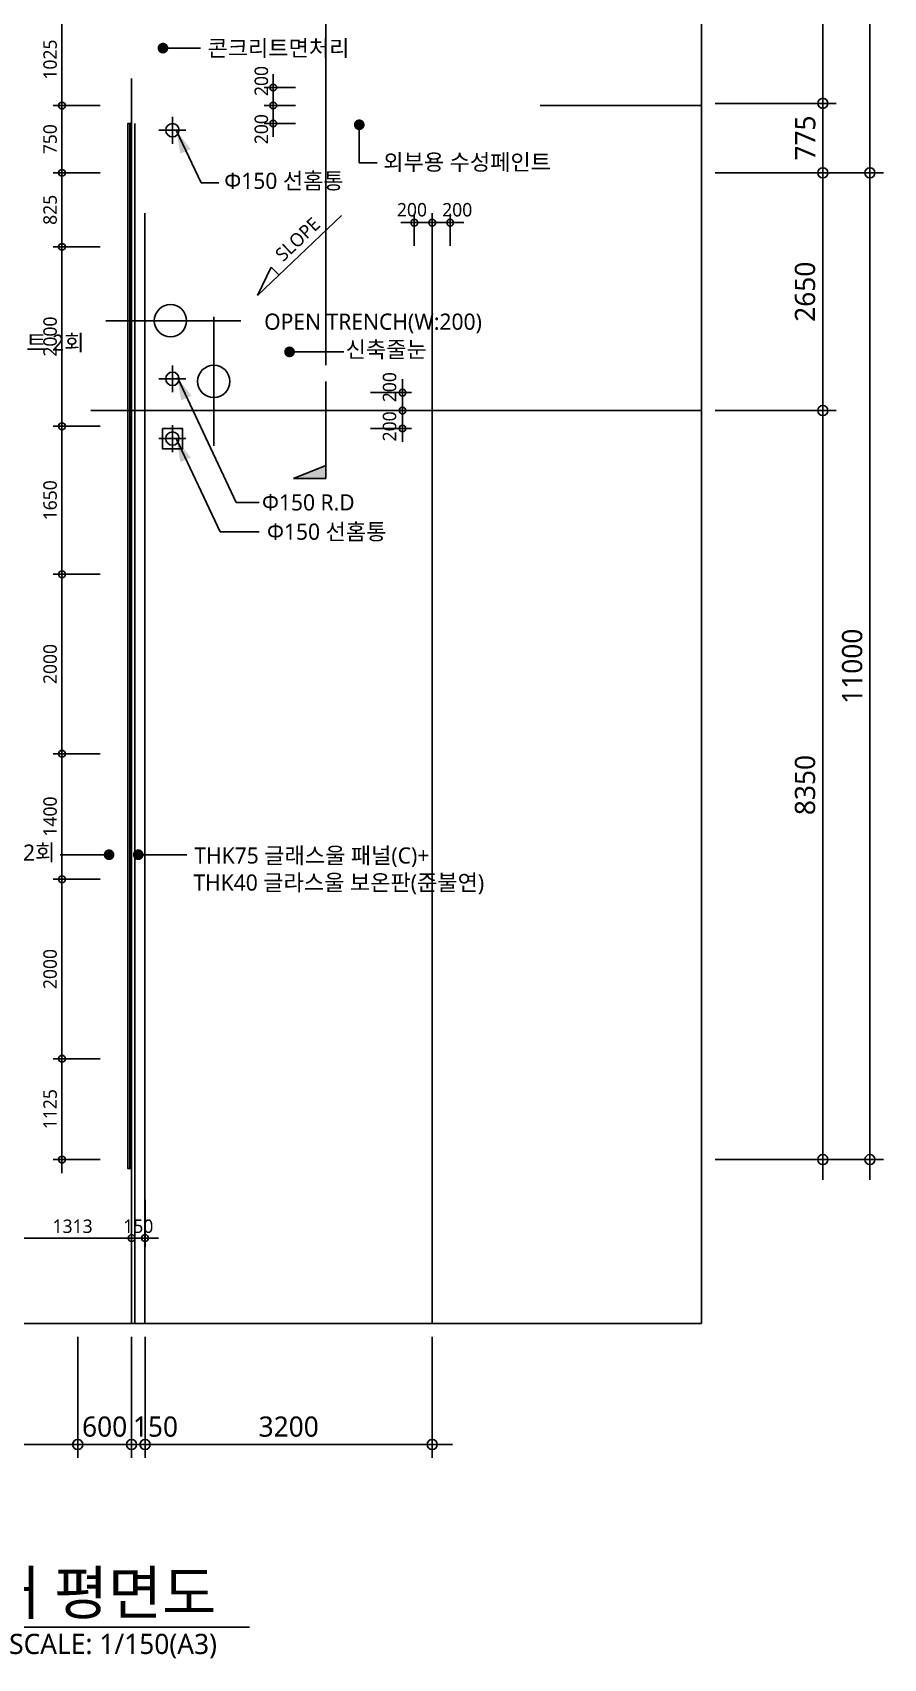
# Model space of a CAD drawing. Header units: millimetres. Extents: x -65167 to 413267, y -17142 to 66587.
# Drawn here: x 79535 to 89012, y 2627 to 20752 of the extents above; entities that cross this region are included whole.
import ezdxf
from ezdxf.enums import TextEntityAlignment as Align

# ---------------------------------------------------------------- set-up
doc = ezdxf.new("R2010")
doc.units = ezdxf.units.MM
doc.header["$LTSCALE"] = 75
doc.header["$MEASUREMENT"] = 0
doc.header["$PDSIZE"] = -10
doc.linetypes.add('CENTER', pattern=[2, 1.25, -0.25, 0.25, -0.25])
doc.layers.get('0').update_dxf_attribs({"linetype": 'CONTINUOUS'})
doc.layers.get('Defpoints').update_dxf_attribs({"color": 171, "linetype": 'CONTINUOUS'})
for name, color, linetype in [('CEN(ST)', 1, 'CENTER'), ('INS', 251, 'BATTING'), ('LED', 7, 'CONTINUOUS'), ('NDIM', 7, 'CONTINUOUS'), ('SYM', 7, 'CONTINUOUS'), ('TEXT', 3, 'CONTINUOUS'), ('TEXT(MIN)', 7, 'CONTINUOUS'), ('홈통', 6, 'CONTINUOUS')]:
    doc.layers.add(name, color=color, linetype=linetype)
doc.styles.add('CGS', font='cgse', dxfattribs={"bigfont": 'cgs'})
doc.styles.add('나눔바른고딕', font='NanumBarunGothic.ttf')
doc.linetypes.add('BATTING', pattern='A,0.0001,-0.1,[134,ltypeshp.shx,S=0.1,R=0,X=-0.1,Y=0],-0.2,[134,ltypeshp.shx,S=0.1,R=180,X=0.1,Y=0],-0.1', length=0.4001)
doc.dimstyles.new('NDIM 1200', dxfattribs={"dimscale": 75, "dimtxt": 3, "dimasz": 1, "dimexe": 2, "dimexo": 2, "dimgap": 1, "dimtad": 1, "dimdec": 0, "dimdsep": 46, "dimtxsty": 'CGS', "dimblk": 'DOT0', "dimcen": 1, "dimdle": 8, "dimclrd": 256, "dimclre": 256, "dimclrt": 256, "dimadec": 0, "dimazin": 0, "dimtfac": 1, "dimtdec": 0, "dimtix": 1, "dimtmove": 2, "dimatfit": 3, "dimldrblk": 'DOT0', "dimfxl": 1, "dimtolj": 1, "dimtzin": 0, "dimlwd": -1, "dimlwe": -1, "dimarcsym": 0})

# ---------------------------------------------------------------- blocks, each defined once
blk = doc.blocks.new('DOT0')
blk.add_line((-3, 0), (3, 0))
at = {"color": 6}
blk.add_circle((0, 0), 0.75, dxfattribs=at)
blk = doc.blocks.new('*D211')
at = {"layer": 'Defpoints', "color": 0, "ltscale": 0.4, "transparency": 16777216}
for p in [(76588, 6362), (80038, 6362), (76588, 5012)]:
    blk.add_point(p, dxfattribs=at)
at = {"layer": 'NDIM', "ltscale": 0.4, "transparency": 16777216}
for p, q in [((76588, 6212), (76588, 4862)), ((80038, 6212), (80038, 4862)), ((79963, 5012), (76663, 5012))]:
    blk.add_line(p, q, dxfattribs=at)
at = {"layer": 'NDIM', "ltscale": 0.4, "transparency": 16777216, "xscale": 75, "yscale": 75, "zscale": 75, "rotation": 180}
blk.add_blockref('DOT0', (76588, 5012), dxfattribs=at)
at = {"layer": 'NDIM', "ltscale": 0.4, "transparency": 16777216, "xscale": 75, "yscale": 75, "zscale": 75}
blk.add_blockref('DOT0', (80038, 5012), dxfattribs=at)
at = {"layer": 'NDIM', "ltscale": 0.4, "transparency": 16777216, "insert": (78313, 5210), "char_height": 225, "attachment_point": 5, "style": '나눔바른고딕'}
blk.add_mtext('\\A1;3450', dxfattribs=at)
blk = doc.blocks.new('*D213')
at = {"layer": 'Defpoints', "color": 0, "ltscale": 0.4, "transparency": 16777216}
for p in [(80638, 6362), (80788, 6362), (80788, 5012)]:
    blk.add_point(p, dxfattribs=at)
at = {"layer": 'NDIM', "ltscale": 0.4, "transparency": 16777216}
for p, q in [((80638, 6212), (80638, 4862)), ((80788, 6212), (80788, 4862)), ((80563, 5012), (80488, 5012)), ((80638, 5012), (80788, 5012)), ((80863, 5012), (80938, 5012))]:
    blk.add_line(p, q, dxfattribs=at)
at = {"layer": 'NDIM', "ltscale": 0.4, "transparency": 16777216, "xscale": 75, "yscale": 75, "zscale": 75}
blk.add_blockref('DOT0', (80638, 5012), dxfattribs=at)
at = {"layer": 'NDIM', "ltscale": 0.4, "transparency": 16777216, "xscale": 75, "yscale": 75, "zscale": 75, "rotation": 180}
blk.add_blockref('DOT0', (80788, 5012), dxfattribs=at)
at = {"layer": 'NDIM', "ltscale": 0.4, "transparency": 16777216, "insert": (80904, 5210), "char_height": 225, "attachment_point": 5, "style": '나눔바른고딕'}
blk.add_mtext('\\A1;150', dxfattribs=at)
blk = doc.blocks.new('*D207')
at = {"layer": 'Defpoints', "color": 0, "ltscale": 0.4, "transparency": 16777216}
for p in [(80788, 6362), (83987, 6362), (83987, 5012)]:
    blk.add_point(p, dxfattribs=at)
at = {"layer": 'NDIM', "ltscale": 0.4, "transparency": 16777216}
for p, q in [((80788, 6212), (80788, 4862)), ((83987, 6212), (83987, 4862)), ((80863, 5012), (83912, 5012))]:
    blk.add_line(p, q, dxfattribs=at)
at = {"layer": 'NDIM', "ltscale": 0.4, "transparency": 16777216, "xscale": 75, "yscale": 75, "zscale": 75, "rotation": 180}
blk.add_blockref('DOT0', (80788, 5012), dxfattribs=at)
at = {"layer": 'NDIM', "ltscale": 0.4, "transparency": 16777216, "xscale": 75, "yscale": 75, "zscale": 75}
blk.add_blockref('DOT0', (83987, 5012), dxfattribs=at)
at = {"layer": 'NDIM', "ltscale": 0.4, "transparency": 16777216, "insert": (82388, 5210), "char_height": 225, "attachment_point": 5, "style": '나눔바른고딕'}
blk.add_mtext('\\A1;3200', dxfattribs=at)
blk = doc.blocks.new('*D222')
at = {"layer": 'Defpoints', "color": 0, "ltscale": 0.4, "transparency": 16777216}
for p in [(86987, 35737), (86987, 19187), (88862, 19187)]:
    blk.add_point(p, dxfattribs=at)
at = {"layer": 'NDIM', "ltscale": 0.4, "transparency": 16777216}
for p, q in [((87137, 35737), (89012, 35737)), ((88862, 35662), (88862, 19262)), ((87137, 19187), (89012, 19187))]:
    blk.add_line(p, q, dxfattribs=at)
at = {"layer": 'NDIM', "ltscale": 0.4, "transparency": 16777216, "xscale": 75, "yscale": 75, "zscale": 75}
for p, rotation in [((88862, 35737), 90), ((88862, 19187), 270)]:
    blk.add_blockref('DOT0', p, dxfattribs=dict(at, rotation=rotation))
at = {"layer": 'NDIM', "ltscale": 0.4, "transparency": 16777216, "insert": (88665, 27462), "char_height": 225, "attachment_point": 5, "rotation": 90, "style": '나눔바른고딕'}
blk.add_mtext('\\A1;16550', dxfattribs=at)
blk = doc.blocks.new('*D226')
at = {"layer": 'Defpoints', "color": 0, "ltscale": 0.4, "transparency": 16777216}
for p in [(86987, 22737), (88337, 22737), (86987, 19962)]:
    blk.add_point(p, dxfattribs=at)
at = {"layer": 'NDIM', "ltscale": 0.4, "transparency": 16777216}
for p, q in [((87137, 22737), (88487, 22737)), ((88337, 20037), (88337, 22662)), ((87137, 19962), (88487, 19962))]:
    blk.add_line(p, q, dxfattribs=at)
at = {"layer": 'NDIM', "ltscale": 0.4, "transparency": 16777216, "xscale": 75, "yscale": 75, "zscale": 75}
for p, rotation in [((88337, 22737), 90), ((88337, 19962), 270)]:
    blk.add_blockref('DOT0', p, dxfattribs=dict(at, rotation=rotation))
at = {"layer": 'NDIM', "ltscale": 0.4, "transparency": 16777216, "insert": (88141, 21350), "char_height": 225, "attachment_point": 5, "rotation": 90, "style": '나눔바른고딕'}
blk.add_mtext('\\A1;2775', dxfattribs=at)
blk = doc.blocks.new('*D227')
at = {"layer": 'Defpoints', "color": 0, "ltscale": 0.4, "transparency": 16777216}
for p in [(86987, 19962), (88337, 19962), (86987, 19187)]:
    blk.add_point(p, dxfattribs=at)
at = {"layer": 'NDIM', "ltscale": 0.4, "transparency": 16777216}
for p, q in [((87137, 19962), (88487, 19962)), ((88337, 19262), (88337, 19887)), ((87137, 19187), (88487, 19187))]:
    blk.add_line(p, q, dxfattribs=at)
at = {"layer": 'NDIM', "ltscale": 0.4, "transparency": 16777216, "xscale": 75, "yscale": 75, "zscale": 75}
for p, rotation in [((88337, 19962), 90), ((88337, 19187), 270)]:
    blk.add_blockref('DOT0', p, dxfattribs=dict(at, rotation=rotation))
at = {"layer": 'NDIM', "ltscale": 0.4, "transparency": 16777216, "insert": (88143, 19575), "char_height": 225, "attachment_point": 5, "rotation": 90, "style": '나눔바른고딕'}
blk.add_mtext('\\A1;775', dxfattribs=at)
blk = doc.blocks.new('*D251')
at = {"layer": 'Defpoints', "color": 0, "ltscale": 0.4, "transparency": 16777216}
for p in [(80388, 20962), (79863, 19937), (80388, 19937)]:
    blk.add_point(p, dxfattribs=at)
at = {"layer": 'NDIM', "ltscale": 0.4, "transparency": 16777216}
for p, q in [((80288, 20962), (79763, 20962)), ((79863, 20912), (79863, 19987)), ((80288, 19937), (79763, 19937))]:
    blk.add_line(p, q, dxfattribs=at)
at = {"layer": 'NDIM', "ltscale": 0.4, "transparency": 16777216, "xscale": 50, "yscale": 50, "zscale": 50}
for p, rotation in [((79863, 20962), 90), ((79863, 19937), 270)]:
    blk.add_blockref('DOT0', p, dxfattribs=dict(at, rotation=rotation))
at = {"layer": 'NDIM', "ltscale": 0.4, "transparency": 16777216, "insert": (79731, 20450), "char_height": 150, "attachment_point": 5, "rotation": 90, "style": '나눔바른고딕'}
blk.add_mtext('\\A1;1025', dxfattribs=at)
blk = doc.blocks.new('A$C1AFB1B41')
at = {"layer": 'SYM'}
blk.add_hatch(color=256, dxfattribs=at).paths.add_polyline_path([(2000, 500), (1800, 0), (2000, 0)])
for p, q in [((2000, 500), (1800, 0)), ((2000, 0), (2000, 500)), ((0, 0), (250, 0)), ((500, 0), (2000, 0))]:
    blk.add_line(p, q, dxfattribs=at)
blk = doc.blocks.new('SDFEW')
at = {"layer": 'SYM'}
h = blk.add_hatch(color=256, dxfattribs=at)
h.paths.add_polyline_path([(-50, -3422), (375, -3846, -0.414214), (375, -2997)])
h.paths.add_polyline_path([(375, -3846), (799, -4270), (799, -4022, -0.198912)])
h.paths.add_polyline_path([(375, -2997, -0.198912), (799, -2822), (799, -2573)])
at = {"layer": 'Defpoints'}
blk.add_line((799, -1022), (799, 12533), dxfattribs=at)
at = {"layer": 'SYM'}
for p, q in [((799, -1322), (799, -1022)), ((799, -2822), (799, -1622)), ((799, -2573), (-50, -3422)), ((799, -4022), (799, -2822)), ((799, -4270), (-50, -3422)), ((799, -4270), (799, -4022))]:
    blk.add_line(p, q, dxfattribs=at)
blk.add_arc((799, -3422), 600, 90, 89.5643, dxfattribs=at)
at = {"layer": 'SYM', "xscale": 0.7200000000000014, "yscale": 0.7200000000000014, "zscale": 0.7200000000000014, "rotation": 90}
blk.add_blockref('A$C1AFB1B41', (799, 12533), dxfattribs=at)
blk = doc.blocks.new('*D644')
at = {"layer": 'Defpoints', "color": 0, "ltscale": 0.4, "transparency": 16777216}
for p in [(82216, 20138), (82563, 20138), (82563, 19938)]:
    blk.add_point(p, dxfattribs=at)
at = {"layer": 'NDIM', "ltscale": 0.4, "transparency": 16777216}
for p, q in [((82463, 20138), (82116, 20138)), ((82463, 19938), (82116, 19938)), ((82216, 19988), (82216, 20088))]:
    blk.add_line(p, q, dxfattribs=at)
at = {"layer": 'NDIM', "ltscale": 0.4, "transparency": 16777216, "xscale": 50, "yscale": 50, "zscale": 50}
for p, rotation in [((82216, 20138), 90), ((82216, 19938), 270)]:
    blk.add_blockref('DOT0', p, dxfattribs=dict(at, rotation=rotation))
at = {"layer": 'NDIM', "ltscale": 0.4, "transparency": 16777216, "insert": (82084, 20211), "char_height": 150, "attachment_point": 5, "rotation": 90, "style": '나눔바른고딕'}
blk.add_mtext('\\A1;200', dxfattribs=at)
blk = doc.blocks.new('*D645')
at = {"layer": 'Defpoints', "color": 0, "ltscale": 0.4, "transparency": 16777216}
for p in [(82563, 19938), (82216, 19737), (82563, 19737)]:
    blk.add_point(p, dxfattribs=at)
at = {"layer": 'NDIM', "ltscale": 0.4, "transparency": 16777216}
for p, q in [((82463, 19938), (82116, 19938)), ((82216, 19888), (82216, 19787)), ((82463, 19737), (82116, 19737))]:
    blk.add_line(p, q, dxfattribs=at)
at = {"layer": 'NDIM', "ltscale": 0.4, "transparency": 16777216, "xscale": 50, "yscale": 50, "zscale": 50}
for p, rotation in [((82216, 19938), 90), ((82216, 19737), 270)]:
    blk.add_blockref('DOT0', p, dxfattribs=dict(at, rotation=rotation))
at = {"layer": 'NDIM', "ltscale": 0.4, "transparency": 16777216, "insert": (82084, 19674), "char_height": 150, "attachment_point": 5, "rotation": 90, "style": '나눔바른고딕'}
blk.add_mtext('\\A1;200', dxfattribs=at)
blk = doc.blocks.new('*D680')
at = {"layer": 'Defpoints', "color": 0, "ltscale": 0.4, "transparency": 16777216}
for p in [(80638, 7838), (80788, 7838), (80788, 7313)]:
    blk.add_point(p, dxfattribs=at)
at = {"layer": 'NDIM', "ltscale": 0.4, "transparency": 16777216}
for p, q in [((80638, 7738), (80638, 7213)), ((80788, 7738), (80788, 7213)), ((80588, 7313), (80538, 7313)), ((80638, 7313), (80788, 7313)), ((80838, 7313), (80888, 7313))]:
    blk.add_line(p, q, dxfattribs=at)
at = {"layer": 'NDIM', "ltscale": 0.4, "transparency": 16777216, "xscale": 50, "yscale": 50, "zscale": 50}
blk.add_blockref('DOT0', (80638, 7313), dxfattribs=at)
at = {"layer": 'NDIM', "ltscale": 0.4, "transparency": 16777216, "xscale": 50, "yscale": 50, "zscale": 50, "rotation": 180}
blk.add_blockref('DOT0', (80788, 7313), dxfattribs=at)
at = {"layer": 'NDIM', "ltscale": 0.4, "transparency": 16777216, "insert": (80713, 7444), "char_height": 150, "attachment_point": 5, "style": '나눔바른고딕'}
blk.add_mtext('\\A1;150', dxfattribs=at)
blk = doc.blocks.new('*D685')
at = {"layer": 'Defpoints', "color": 0, "ltscale": 0.4, "transparency": 16777216}
for p in [(86987, 19187), (86987, 16537), (88337, 16537)]:
    blk.add_point(p, dxfattribs=at)
at = {"layer": 'NDIM', "ltscale": 0.4, "transparency": 16777216}
for p, q in [((87137, 19187), (88487, 19187)), ((88337, 19112), (88337, 16612)), ((87137, 16537), (88487, 16537))]:
    blk.add_line(p, q, dxfattribs=at)
at = {"layer": 'NDIM', "ltscale": 0.4, "transparency": 16777216, "xscale": 75, "yscale": 75, "zscale": 75}
for p, rotation in [((88337, 19187), 90), ((88337, 16537), 270)]:
    blk.add_blockref('DOT0', p, dxfattribs=dict(at, rotation=rotation))
at = {"layer": 'NDIM', "ltscale": 0.4, "transparency": 16777216, "insert": (88140, 17862), "char_height": 225, "attachment_point": 5, "rotation": 90, "style": '나눔바른고딕'}
blk.add_mtext('\\A1;2650', dxfattribs=at)
blk = doc.blocks.new('*D686')
at = {"layer": 'Defpoints', "color": 0, "ltscale": 0.4, "transparency": 16777216}
for p in [(86987, 16537), (88337, 16537), (86987, 8188)]:
    blk.add_point(p, dxfattribs=at)
at = {"layer": 'NDIM', "ltscale": 0.4, "transparency": 16777216}
for p, q in [((87137, 16537), (88487, 16537)), ((88337, 8263), (88337, 16462)), ((87137, 8188), (88487, 8188))]:
    blk.add_line(p, q, dxfattribs=at)
at = {"layer": 'NDIM', "ltscale": 0.4, "transparency": 16777216, "xscale": 75, "yscale": 75, "zscale": 75}
for p, rotation in [((88337, 16537), 90), ((88337, 8188), 270)]:
    blk.add_blockref('DOT0', p, dxfattribs=dict(at, rotation=rotation))
at = {"layer": 'NDIM', "ltscale": 0.4, "transparency": 16777216, "insert": (88140, 12363), "char_height": 225, "attachment_point": 5, "rotation": 90, "style": '나눔바른고딕'}
blk.add_mtext('\\A1;8350', dxfattribs=at)
blk = doc.blocks.new('*D687')
at = {"layer": 'Defpoints', "color": 0, "ltscale": 0.4, "transparency": 16777216}
for p in [(86987, 19187), (88862, 19187), (86987, 8188)]:
    blk.add_point(p, dxfattribs=at)
at = {"layer": 'NDIM', "ltscale": 0.4, "transparency": 16777216}
for p, q in [((87137, 19187), (89012, 19187)), ((88862, 8263), (88862, 19112)), ((87137, 8188), (89012, 8188))]:
    blk.add_line(p, q, dxfattribs=at)
at = {"layer": 'NDIM', "ltscale": 0.4, "transparency": 16777216, "xscale": 75, "yscale": 75, "zscale": 75}
for p, rotation in [((88862, 19187), 90), ((88862, 8188), 270)]:
    blk.add_blockref('DOT0', p, dxfattribs=dict(at, rotation=rotation))
at = {"layer": 'NDIM', "ltscale": 0.4, "transparency": 16777216, "insert": (88665, 13687), "char_height": 225, "attachment_point": 5, "rotation": 90, "style": '나눔바른고딕'}
blk.add_mtext('\\A1;11000', dxfattribs=at)
blk = doc.blocks.new('*D688')
at = {"layer": 'Defpoints', "color": 0, "ltscale": 0.4, "transparency": 16777216}
for p in [(80388, 19188), (79863, 18362), (80388, 18362)]:
    blk.add_point(p, dxfattribs=at)
at = {"layer": 'NDIM', "ltscale": 0.4, "transparency": 16777216}
for p, q in [((80288, 19188), (79763, 19188)), ((79863, 19138), (79863, 18412)), ((80288, 18362), (79763, 18362))]:
    blk.add_line(p, q, dxfattribs=at)
at = {"layer": 'NDIM', "ltscale": 0.4, "transparency": 16777216, "xscale": 50, "yscale": 50, "zscale": 50}
for p, rotation in [((79863, 19188), 90), ((79863, 18362), 270)]:
    blk.add_blockref('DOT0', p, dxfattribs=dict(at, rotation=rotation))
at = {"layer": 'NDIM', "ltscale": 0.4, "transparency": 16777216, "insert": (79731, 18775), "char_height": 150, "attachment_point": 5, "rotation": 90, "style": '나눔바른고딕'}
blk.add_mtext('\\A1;825', dxfattribs=at)
blk = doc.blocks.new('*D689')
at = {"layer": 'Defpoints', "color": 0, "ltscale": 0.4, "transparency": 16777216}
for p in [(79863, 18362), (80388, 18362), (80388, 16362)]:
    blk.add_point(p, dxfattribs=at)
at = {"layer": 'NDIM', "ltscale": 0.4, "transparency": 16777216}
for p, q in [((80288, 18362), (79763, 18362)), ((79863, 16412), (79863, 18312)), ((80288, 16362), (79763, 16362))]:
    blk.add_line(p, q, dxfattribs=at)
at = {"layer": 'NDIM', "ltscale": 0.4, "transparency": 16777216, "xscale": 50, "yscale": 50, "zscale": 50}
for p, rotation in [((79863, 18362), 90), ((79863, 16362), 270)]:
    blk.add_blockref('DOT0', p, dxfattribs=dict(at, rotation=rotation))
at = {"layer": 'NDIM', "ltscale": 0.4, "transparency": 16777216, "insert": (79731, 17362), "char_height": 150, "attachment_point": 5, "rotation": 90, "style": '나눔바른고딕'}
blk.add_mtext('\\A1;2000', dxfattribs=at)
blk = doc.blocks.new('*D690')
at = {"layer": 'Defpoints', "color": 0, "ltscale": 0.4, "transparency": 16777216}
for p in [(80388, 16362), (79863, 14712), (80388, 14712)]:
    blk.add_point(p, dxfattribs=at)
at = {"layer": 'NDIM', "ltscale": 0.4, "transparency": 16777216}
for p, q in [((80288, 16362), (79763, 16362)), ((79863, 16312), (79863, 14762)), ((80288, 14712), (79763, 14712))]:
    blk.add_line(p, q, dxfattribs=at)
at = {"layer": 'NDIM', "ltscale": 0.4, "transparency": 16777216, "xscale": 50, "yscale": 50, "zscale": 50}
for p, rotation in [((79863, 16362), 90), ((79863, 14712), 270)]:
    blk.add_blockref('DOT0', p, dxfattribs=dict(at, rotation=rotation))
at = {"layer": 'NDIM', "ltscale": 0.4, "transparency": 16777216, "insert": (79731, 15537), "char_height": 150, "attachment_point": 5, "rotation": 90, "style": '나눔바른고딕'}
blk.add_mtext('\\A1;1650', dxfattribs=at)
blk = doc.blocks.new('*D691')
at = {"layer": 'Defpoints', "color": 0, "ltscale": 0.4, "transparency": 16777216}
for p in [(79863, 14712), (80388, 14712), (80388, 12712)]:
    blk.add_point(p, dxfattribs=at)
at = {"layer": 'NDIM', "ltscale": 0.4, "transparency": 16777216}
for p, q in [((80288, 14712), (79763, 14712)), ((79863, 12762), (79863, 14662)), ((80288, 12712), (79763, 12712))]:
    blk.add_line(p, q, dxfattribs=at)
at = {"layer": 'NDIM', "ltscale": 0.4, "transparency": 16777216, "xscale": 50, "yscale": 50, "zscale": 50}
for p, rotation in [((79863, 14712), 90), ((79863, 12712), 270)]:
    blk.add_blockref('DOT0', p, dxfattribs=dict(at, rotation=rotation))
at = {"layer": 'NDIM', "ltscale": 0.4, "transparency": 16777216, "insert": (79731, 13712), "char_height": 150, "attachment_point": 5, "rotation": 90, "style": '나눔바른고딕'}
blk.add_mtext('\\A1;2000', dxfattribs=at)
blk = doc.blocks.new('*D692')
at = {"layer": 'Defpoints', "color": 0, "ltscale": 0.4, "transparency": 16777216}
for p in [(80388, 12712), (79863, 11312), (80388, 11312)]:
    blk.add_point(p, dxfattribs=at)
at = {"layer": 'NDIM', "ltscale": 0.4, "transparency": 16777216}
for p, q in [((80288, 12712), (79763, 12712)), ((79863, 12662), (79863, 11362)), ((80288, 11312), (79763, 11312))]:
    blk.add_line(p, q, dxfattribs=at)
at = {"layer": 'NDIM', "ltscale": 0.4, "transparency": 16777216, "xscale": 50, "yscale": 50, "zscale": 50}
for p, rotation in [((79863, 12712), 90), ((79863, 11312), 270)]:
    blk.add_blockref('DOT0', p, dxfattribs=dict(at, rotation=rotation))
at = {"layer": 'NDIM', "ltscale": 0.4, "transparency": 16777216, "insert": (79731, 12012), "char_height": 150, "attachment_point": 5, "rotation": 90, "style": '나눔바른고딕'}
blk.add_mtext('\\A1;1400', dxfattribs=at)
blk = doc.blocks.new('*D693')
at = {"layer": 'Defpoints', "color": 0, "ltscale": 0.4, "transparency": 16777216}
for p in [(79863, 11312), (80388, 11312), (80388, 9312)]:
    blk.add_point(p, dxfattribs=at)
at = {"layer": 'NDIM', "ltscale": 0.4, "transparency": 16777216}
for p, q in [((80288, 11312), (79763, 11312)), ((79863, 9362), (79863, 11262)), ((80288, 9312), (79763, 9312))]:
    blk.add_line(p, q, dxfattribs=at)
at = {"layer": 'NDIM', "ltscale": 0.4, "transparency": 16777216, "xscale": 50, "yscale": 50, "zscale": 50}
for p, rotation in [((79863, 11312), 90), ((79863, 9312), 270)]:
    blk.add_blockref('DOT0', p, dxfattribs=dict(at, rotation=rotation))
at = {"layer": 'NDIM', "ltscale": 0.4, "transparency": 16777216, "insert": (79731, 10312), "char_height": 150, "attachment_point": 5, "rotation": 90, "style": '나눔바른고딕'}
blk.add_mtext('\\A1;2000', dxfattribs=at)
blk = doc.blocks.new('*D694')
at = {"layer": 'Defpoints', "color": 0, "ltscale": 0.4, "transparency": 16777216}
for p in [(79863, 19937), (80388, 19937), (80388, 19188)]:
    blk.add_point(p, dxfattribs=at)
at = {"layer": 'NDIM', "ltscale": 0.4, "transparency": 16777216}
for p, q in [((80288, 19937), (79763, 19937)), ((79863, 19238), (79863, 19887)), ((80288, 19188), (79763, 19188))]:
    blk.add_line(p, q, dxfattribs=at)
at = {"layer": 'NDIM', "ltscale": 0.4, "transparency": 16777216, "xscale": 50, "yscale": 50, "zscale": 50}
for p, rotation in [((79863, 19937), 90), ((79863, 19188), 270)]:
    blk.add_blockref('DOT0', p, dxfattribs=dict(at, rotation=rotation))
at = {"layer": 'NDIM', "ltscale": 0.4, "transparency": 16777216, "insert": (79731, 19562), "char_height": 150, "attachment_point": 5, "rotation": 90, "style": '나눔바른고딕'}
blk.add_mtext('\\A1;750', dxfattribs=at)
blk = doc.blocks.new('*D695')
at = {"layer": 'Defpoints', "color": 0, "ltscale": 0.4, "transparency": 16777216}
for p in [(80388, 9312), (79863, 8188), (80388, 8188)]:
    blk.add_point(p, dxfattribs=at)
at = {"layer": 'NDIM', "ltscale": 0.4, "transparency": 16777216}
for p, q in [((80288, 9312), (79763, 9312)), ((79863, 9262), (79863, 8238)), ((80288, 8188), (79763, 8188))]:
    blk.add_line(p, q, dxfattribs=at)
at = {"layer": 'NDIM', "ltscale": 0.4, "transparency": 16777216, "xscale": 50, "yscale": 50, "zscale": 50}
for p, rotation in [((79863, 9312), 90), ((79863, 8188), 270)]:
    blk.add_blockref('DOT0', p, dxfattribs=dict(at, rotation=rotation))
at = {"layer": 'NDIM', "ltscale": 0.4, "transparency": 16777216, "insert": (79731, 8750), "char_height": 150, "attachment_point": 5, "rotation": 90, "style": '나눔바른고딕'}
blk.add_mtext('\\A1;1125', dxfattribs=at)
blk = doc.blocks.new('_Dot')
at = {"color": 0, "linetype": 'ByBlock', "lineweight": -2}
blk.add_line((-0.5, 0), (-1, 0), dxfattribs=at)
at = {"color": 0, "linetype": 'ByBlock', "const_width": 0.5}
blk.add_lwpolyline([(-0.25, 0, 1), (0.25, 0, 1)], format="xyb", close=True, dxfattribs=at)
blk = doc.blocks.new('A$C64A97E52')
at = {"layer": '홈통', "color": 1}
for p, q in [((200, 450), (200, -50)), ((450, 200), (-50, 200))]:
    blk.add_line(p, q, dxfattribs=at)
at = {"layer": '홈통', "ltscale": 0.1}
blk.add_circle((200, 200), 125, dxfattribs=at)
blk = doc.blocks.new('fghghhjjhk')
at = {"layer": '홈통'}
blk.add_lwpolyline([(36494545, -795979), (36494320, -795979), (36494320, -796204), (36494545, -796204)], close=True, dxfattribs=at)
at = {"xscale": -0.6, "yscale": 0.6, "zscale": 0.6}
blk.add_blockref('A$C64A97E52', (36494553, -796211), dxfattribs=at)
blk = doc.blocks.new('*D1314')
at = {"layer": 'Defpoints', "color": 0, "ltscale": 0.4, "transparency": 16777216}
for p in [(84187, 18632), (83987, 18272), (84187, 18272)]:
    blk.add_point(p, dxfattribs=at)
at = {"layer": 'NDIM', "ltscale": 0.4, "transparency": 16777216}
for p, q in [((83987, 18372), (83987, 18732)), ((84187, 18372), (84187, 18732)), ((84037, 18632), (84137, 18632))]:
    blk.add_line(p, q, dxfattribs=at)
at = {"layer": 'NDIM', "ltscale": 0.4, "transparency": 16777216, "xscale": 50, "yscale": 50, "zscale": 50, "rotation": 180}
blk.add_blockref('DOT0', (83987, 18632), dxfattribs=at)
at = {"layer": 'NDIM', "ltscale": 0.4, "transparency": 16777216, "xscale": 50, "yscale": 50, "zscale": 50}
blk.add_blockref('DOT0', (84187, 18632), dxfattribs=at)
at = {"layer": 'NDIM', "ltscale": 0.4, "transparency": 16777216, "insert": (84265, 18775), "char_height": 150, "attachment_point": 5, "style": '나눔바른고딕'}
blk.add_mtext('\\A1;200', dxfattribs=at)
blk = doc.blocks.new('*D1315')
at = {"layer": 'Defpoints', "color": 0, "ltscale": 0.4, "transparency": 16777216}
for p in [(83787, 18632), (83787, 18272), (83987, 18272)]:
    blk.add_point(p, dxfattribs=at)
at = {"layer": 'NDIM', "ltscale": 0.4, "transparency": 16777216}
for p, q in [((83787, 18372), (83787, 18732)), ((83987, 18372), (83987, 18732)), ((83937, 18632), (83837, 18632))]:
    blk.add_line(p, q, dxfattribs=at)
at = {"layer": 'NDIM', "ltscale": 0.4, "transparency": 16777216, "xscale": 50, "yscale": 50, "zscale": 50, "rotation": 180}
blk.add_blockref('DOT0', (83787, 18632), dxfattribs=at)
at = {"layer": 'NDIM', "ltscale": 0.4, "transparency": 16777216, "xscale": 50, "yscale": 50, "zscale": 50}
blk.add_blockref('DOT0', (83987, 18632), dxfattribs=at)
at = {"layer": 'NDIM', "ltscale": 0.4, "transparency": 16777216, "insert": (83761, 18775), "char_height": 150, "attachment_point": 5, "style": '나눔바른고딕'}
blk.add_mtext('\\A1;200', dxfattribs=at)
blk = doc.blocks.new('*D1316')
at = {"layer": 'Defpoints', "color": 0, "ltscale": 0.4, "transparency": 16777216}
for p in [(83201, 16737), (83655, 16737), (83201, 16537)]:
    blk.add_point(p, dxfattribs=at)
at = {"layer": 'NDIM', "ltscale": 0.4, "transparency": 16777216}
for p, q in [((83301, 16737), (83755, 16737)), ((83655, 16587), (83655, 16687)), ((83301, 16537), (83755, 16537))]:
    blk.add_line(p, q, dxfattribs=at)
at = {"layer": 'NDIM', "ltscale": 0.4, "transparency": 16777216, "xscale": 50, "yscale": 50, "zscale": 50}
for p, rotation in [((83655, 16737), 90), ((83655, 16537), 270)]:
    blk.add_blockref('DOT0', p, dxfattribs=dict(at, rotation=rotation))
at = {"layer": 'NDIM', "ltscale": 0.4, "transparency": 16777216, "insert": (83512, 16798), "char_height": 150, "attachment_point": 5, "rotation": 90, "style": '나눔바른고딕'}
blk.add_mtext('\\A1;200', dxfattribs=at)
blk = doc.blocks.new('*D1317')
at = {"layer": 'Defpoints', "color": 0, "ltscale": 0.4, "transparency": 16777216}
for p in [(83201, 16537), (83201, 16337), (83655, 16337)]:
    blk.add_point(p, dxfattribs=at)
at = {"layer": 'NDIM', "ltscale": 0.4, "transparency": 16777216}
for p, q in [((83301, 16537), (83755, 16537)), ((83301, 16337), (83755, 16337)), ((83655, 16487), (83655, 16387))]:
    blk.add_line(p, q, dxfattribs=at)
at = {"layer": 'NDIM', "ltscale": 0.4, "transparency": 16777216, "xscale": 50, "yscale": 50, "zscale": 50}
for p, rotation in [((83655, 16537), 90), ((83655, 16337), 270)]:
    blk.add_blockref('DOT0', p, dxfattribs=dict(at, rotation=rotation))
at = {"layer": 'NDIM', "ltscale": 0.4, "transparency": 16777216, "insert": (83512, 16361), "char_height": 150, "attachment_point": 5, "rotation": 90, "style": '나눔바른고딕'}
blk.add_mtext('\\A1;200', dxfattribs=at)
blk = doc.blocks.new('*D1334')
at = {"layer": 'Defpoints', "color": 0, "ltscale": 0.4, "transparency": 16777216}
for p in [(79324, 7838), (80638, 7838), (80638, 7313)]:
    blk.add_point(p, dxfattribs=at)
at = {"layer": 'NDIM', "ltscale": 0.4, "transparency": 16777216}
for p, q in [((79324, 7738), (79324, 7213)), ((80638, 7738), (80638, 7213)), ((79374, 7313), (80588, 7313))]:
    blk.add_line(p, q, dxfattribs=at)
at = {"layer": 'NDIM', "ltscale": 0.4, "transparency": 16777216, "xscale": 50, "yscale": 50, "zscale": 50, "rotation": 180}
blk.add_blockref('DOT0', (79324, 7313), dxfattribs=at)
at = {"layer": 'NDIM', "ltscale": 0.4, "transparency": 16777216, "xscale": 50, "yscale": 50, "zscale": 50}
blk.add_blockref('DOT0', (80638, 7313), dxfattribs=at)
at = {"layer": 'NDIM', "ltscale": 0.4, "transparency": 16777216, "insert": (79981, 7444), "char_height": 150, "attachment_point": 5, "style": '나눔바른고딕'}
blk.add_mtext('\\A1;1313', dxfattribs=at)
blk = doc.blocks.new('*D1335')
at = {"layer": 'Defpoints', "color": 0, "ltscale": 0.4, "transparency": 16777216}
for p in [(80038, 6362), (80638, 6362), (80638, 5012)]:
    blk.add_point(p, dxfattribs=at)
at = {"layer": 'NDIM', "ltscale": 0.4, "transparency": 16777216}
for p, q in [((80038, 6212), (80038, 4862)), ((80638, 6212), (80638, 4862)), ((79963, 5012), (79888, 5012)), ((80038, 5012), (80638, 5012)), ((80713, 5012), (80788, 5012))]:
    blk.add_line(p, q, dxfattribs=at)
at = {"layer": 'NDIM', "ltscale": 0.4, "transparency": 16777216, "xscale": 75, "yscale": 75, "zscale": 75}
blk.add_blockref('DOT0', (80038, 5012), dxfattribs=at)
at = {"layer": 'NDIM', "ltscale": 0.4, "transparency": 16777216, "xscale": 75, "yscale": 75, "zscale": 75, "rotation": 180}
blk.add_blockref('DOT0', (80638, 5012), dxfattribs=at)
at = {"layer": 'NDIM', "ltscale": 0.4, "transparency": 16777216, "insert": (80338, 5210), "char_height": 225, "attachment_point": 5, "style": '나눔바른고딕'}
blk.add_mtext('\\A1;600', dxfattribs=at)

msp = doc.modelspace()

# ---------------------------------------------------------------- linework, layer by layer
at = {"ltscale": 10000}
for p, q in [((81610.9, 19074.5), (81411.7, 19074.5)), ((82059.8, 15511.2), (81803.5, 15511.2)), ((82059.8, 15184.9), (81624, 15184.9)), ((79844.5, 11586.3), (80387.5, 11586.3)), ((81253.4, 11586.3), (80712.5, 11586.3))]:
    msp.add_line(p, q, dxfattribs=at)
at = {"layer": 'CEN(ST)', "ltscale": 10000}
for p, q in [((80637.5, 20238.6), (80637.5, 6362.5)), ((85187.5, 19937.5), (86987.5, 19937.5)), ((80787.5, 18737.5), (80787.5, 6362.5)), ((83987.5, 18737.5), (83987.5, 6362.5)), ((80183.6, 16537.5), (86987.5, 16537.5))]:
    msp.add_line(p, q, dxfattribs=at)
at = {"layer": 'Defpoints', "ltscale": 10000}
msp.add_lwpolyline([(86987.5, 6362.5), (66787.5, 6362.5), (66787.5, 37837.5), (86987.5, 37837.5)], close=True, dxfattribs=at)
at = {"layer": 'INS', "ltscale": 0.65}
msp.add_line((80617.5, 19737.5), (80617.5, 8087.5), dxfattribs=at)
at = {"layer": 'INS', "linetype": 'Continuous', "ltscale": 1.2}
msp.add_lwpolyline([(80637.5, 19737.5), (80597.5, 19737.5), (80597.5, 8087.5), (80637.5, 8087.5), (80637.5, 16937.5)], dxfattribs=at)
at = {"layer": 'INS', "ltscale": 1.2}
msp.add_lwpolyline([(80675, 19737.5), (80675, 6362.5)], dxfattribs=at)
at = {"layer": 'LED'}
for points in [[(81138.9, 19655.4), (81411.7, 19074.5)], [(81148.9, 16905.3), (81803.5, 15511.2)], [(81138.9, 16217.9), (81624, 15184.9)]]:
    msp.add_lwpolyline(points, dxfattribs=at)
for points in [[(81138.9, 19655.4), (81295.7, 19450.9), (81181, 19401.2)], [(81148.9, 16905.3), (81305.7, 16700.8), (81191, 16651.1)], [(81138.9, 16217.9), (81295.7, 16013.4), (81181, 15963.7)]]:
    msp.add_solid(points, dxfattribs=at)
at = {"layer": 'NDIM', "ltscale": 0.4}
msp.add_line((71823.1, 2974.2), (81951.9, 2974.2), dxfattribs=at)
at = {"layer": 'NDIM', "ltscale": 10000}
msp.add_lwpolyline([(81107.5, 20577.5), (81407.4, 20577.5)], dxfattribs=at)
at = {"layer": 'SYM'}
for p, q in [((82041.2, 17818.5), (82977.4, 18713.4)), ((82041.2, 17818.5), (82194, 18137.1)), ((82194, 18137.1), (82280.1, 18046.9))]:
    msp.add_line(p, q, dxfattribs=at)

# ---------------------------------------------------------------- block references
at = {"xscale": -0.6, "yscale": 0.6, "zscale": 0.6, "rotation": 90}
for p in [(81213.4, 19782.5), (81213.4, 17011.1)]:
    msp.add_blockref('A$C64A97E52', p, dxfattribs=at)
at = {"rotation": 90.00000000000001}
msp.add_blockref('fghghhjjhk', (-714997.8, -36478207.6), dxfattribs=at)
at = {"layer": 'NDIM', "ltscale": 0.4, "xscale": -1, "rotation": 180}
msp.add_blockref('SDFEW', (82003.4, 29754.7), dxfattribs=at)
at = {"layer": 'NDIM', "ltscale": 10000, "yscale": 120, "zscale": 120}
for p, xscale, rotation in [((80987.5, 20577.5), 120, 180), ((80712.5, 11586.3), -120, 359.9999999999992)]:
    msp.add_blockref('_Dot', p, dxfattribs=dict(at, xscale=xscale, rotation=rotation))
at = {"layer": 'NDIM', "ltscale": 10000, "xscale": 120, "yscale": 120, "zscale": 120}
msp.add_blockref('_Dot', (80387.5, 11586.3), dxfattribs=at)

# ---------------------------------------------------------------- texts
at = {"layer": 'TEXT', "style": '나눔바른고딕'}
msp.add_text('계단실A 지상2층 확대 평면도', height=480, dxfattribs=at).set_placement((81580.6, 3359.6), align=Align.MIDDLE_RIGHT)
msp.add_text('SCALE: 1/150(A3)', height=225, dxfattribs=at).set_placement((81589.3, 2901.4), align=Align.TOP_RIGHT)
at = {"layer": 'TEXT(MIN)', "style": '나눔바른고딕'}
for s, p in [('콘크리트면처리', (83064.4, 20577.5)), ('Φ150 선홈통', (83000.3, 19098.2)), ('OPEN TRENCH(W:200)', (84540, 17528.5)), ('시멘트몰탈 위 수성페인트 2회', (80113.2, 17294.5)), ('Φ150 선홈통', (83476.2, 15187.3)), ('석고보드 위 수성페인트 2회', (79789.1, 11610.2))]:
    msp.add_text(s, height=180, dxfattribs=at).set_placement(p, align=Align.MIDDLE_RIGHT)
for s, height, rotation, p in [('외부용 수성페인트', 180, 360, (83441.5, 19307)), ('SLOPE', 150, 43.70527, (82274.3, 18244))]:
    msp.add_text(s, height=height, rotation=rotation, dxfattribs=at).set_placement(p, align=Align.MIDDLE_LEFT)
for s, p in [('신축줄눈', (83022.7, 17218.4)), ('Φ150 R.D', (82090.8, 15513.7)), ('THK75 글래스울 패널(C)+', (81337.2, 11578)), ('THK40 글라스울 보온판(준불연)', (81326.5, 11276.1))]:
    msp.add_text(s, height=180, dxfattribs=at).set_placement(p, align=Align.MIDDLE_LEFT)

# ---------------------------------------------------------------- dimensions: what is measured, and where the dimension line sits
at = {"layer": 'NDIM', "ltscale": 0.4}
for base, p1, p2, angle, override, picture, middle in [((88862.5, 19187.5), (86987.5, 35737.5), (86987.5, 19187.5), 270, {"dimtxsty": '나눔바른고딕'}, '*D222', (88665.2, 27462.5)), ((88337.5, 22737.5), (86987.5, 19962.5), (86987.5, 22737.5), 90, {"dimtxsty": '나눔바른고딕'}, '*D226', (88140.8, 21350)), ((79862.5, 19937.5), (80387.5, 20962.5), (80387.5, 19937.5), 90, {"dimscale": 50, "dimtxsty": '나눔바른고딕'}, '*D251', (79731.1, 20450)), ((88337.5, 19962.5), (86987.5, 19187.5), (86987.5, 19962.5), 90, {"dimtxsty": '나눔바른고딕'}, '*D227', (88143, 19575)), ((79862.5, 19937.5), (80387.5, 19187.5), (80387.5, 19937.5), 270, {"dimscale": 50, "dimtxsty": '나눔바른고딕'}, '*D694', (79731.1, 19562.5)), ((88337.5, 16537.5), (86987.5, 19187.5), (86987.5, 16537.5), 270, {"dimtxsty": '나눔바른고딕'}, '*D685', (88140.2, 17862.5)), ((88862.5, 19187.5), (86987.5, 8187.5), (86987.5, 19187.5), 90, {"dimtxsty": '나눔바른고딕'}, '*D687', (88665.3, 13687.5)), ((79862.5, 18362.5), (80387.5, 19187.5), (80387.5, 18362.5), 90, {"dimscale": 50, "dimtxsty": '나눔바른고딕'}, '*D688', (79731.4, 18775)), ((79862.5, 18362.5), (80387.5, 16362.5), (80387.5, 18362.5), 270, {"dimscale": 50, "dimtxsty": '나눔바른고딕'}, '*D689', (79731.1, 17362.5)), ((88337.5, 16537.5), (86987.5, 8187.5), (86987.5, 16537.5), 90, {"dimtxsty": '나눔바른고딕'}, '*D686', (88140.2, 12362.5)), ((79862.5, 14712.5), (80387.5, 16362.5), (80387.5, 14712.5), 90, {"dimscale": 50, "dimtxsty": '나눔바른고딕'}, '*D690', (79730.9, 15537.5)), ((79862.5, 14712.5), (80387.5, 12712.5), (80387.5, 14712.5), 270, {"dimscale": 50, "dimtxsty": '나눔바른고딕'}, '*D691', (79731.1, 13712.5)), ((79862.5, 11312.4), (80387.5, 12712.5), (80387.5, 11312.4), 90, {"dimscale": 50, "dimtxsty": '나눔바른고딕'}, '*D692', (79731.1, 12012.4)), ((79862.5, 11312.4), (80387.5, 9312.4), (80387.5, 11312.4), 270, {"dimscale": 50, "dimtxsty": '나눔바른고딕'}, '*D693', (79731.1, 10312.4)), ((79862.5, 8187.5), (80387.5, 9312.4), (80387.5, 8187.5), 90, {"dimscale": 50, "dimtxsty": '나눔바른고딕'}, '*D695', (79731.4, 8750)), ((80637.5, 7312.5), (79324.3, 7837.5), (80637.5, 7837.5), 180, {"dimscale": 50, "dimtxsty": '나눔바른고딕'}, '*D1334', (79980.9, 7443.7)), ((80787.5, 7312.5), (80637.5, 7837.5), (80787.5, 7837.5), 180, {"dimscale": 50, "dimtxsty": '나눔바른고딕'}, '*D680', (80712.5, 7443.9)), ((76587.5, 5012.5), (80037.5, 6362.5), (76587.5, 6362.5), 180, {"dimtxsty": '나눔바른고딕'}, '*D211', (78312.5, 5209.8))]:
    dim = msp.add_linear_dim(base=base, p1=p1, p2=p2, angle=angle, dimstyle='NDIM 1200', override=override, dxfattribs=at)
    dim.commit()
    dim.dimension.update_dxf_attribs({"geometry": picture, "text_midpoint": middle})
for base, p1, p2, angle, picture, middle in [((82216, 20137.5), (82563.3, 19937.5), (82563.3, 20137.5), 90, '*D644', (82084, 20211)), ((82216, 19737.5), (82563.3, 19937.5), (82563.3, 19737.5), 270, '*D645', (82084, 19674.3)), ((83787.5, 18632), (83987.5, 18272.1), (83787.5, 18272.1), 180, '*D1315', (83760.5, 18774.8)), ((83654.5, 16737.5), (83201, 16537.5), (83201, 16737.5), 90, '*D1316', (83511.8, 16798.3)), ((83654.5, 16337.5), (83201, 16537.5), (83201, 16337.5), 270, '*D1317', (83511.8, 16360.5))]:
    dim = msp.add_linear_dim(base=base, p1=p1, p2=p2, angle=angle, dimstyle='NDIM 1200', override={"dimscale": 50, "dimtxsty": '나눔바른고딕'}, dxfattribs=at)
    dim.commit()
    dim.dimension.update_dxf_attribs({"geometry": picture, "text_midpoint": middle, "dimtype": 160})
for base, p1, p2, override, picture, middle in [((84187.5, 18632), (83987.5, 18272.1), (84187.5, 18272.1), {"dimscale": 50, "dimtxsty": '나눔바른고딕'}, '*D1314', (84265.5, 18774.8)), ((80787.5, 5012.5), (80637.5, 6362.5), (80787.5, 6362.5), {"dimtxsty": '나눔바른고딕'}, '*D213', (80904.3, 5209.7))]:
    dim = msp.add_linear_dim(base=base, p1=p1, p2=p2, dimstyle='NDIM 1200', override=override, dxfattribs=at)
    dim.commit()
    dim.dimension.update_dxf_attribs({"geometry": picture, "text_midpoint": middle, "dimtype": 160})
for base, p1, p2, picture, middle in [((80637.5, 5012.5), (80037.5, 6362.5), (80637.5, 6362.5), '*D1335', (80337.5, 5209.8)), ((83987.5, 5012.5), (80787.5, 6362.5), (83987.5, 6362.5), '*D207', (82387.5, 5209.8))]:
    dim = msp.add_linear_dim(base=base, p1=p1, p2=p2, dimstyle='NDIM 1200', override={"dimtxsty": '나눔바른고딕'}, dxfattribs=at)
    dim.commit()
    dim.dimension.update_dxf_attribs({"geometry": picture, "text_midpoint": middle})

# ---------------------------------------------------------------- leaders
at = {"layer": 'NDIM', "ltscale": 10000}
for points, override in [([(83174.1, 19723.2), (83174.1, 19297.4), (83374.1, 19297.4)], {"dimscale": 120, "dimasz": 1, "dimgap": 1, "dimtad": 0, "dimldrblk": 'Dot'}), ([(81070.8, 17539.1), (81553.2, 17539.1), (81082.6, 17539.1)], {"dimscale": 120, "dimasz": 2, "dimtad": 0}), ([(81553.2, 16862.5), (81553.2, 17539.1), (81853.2, 17539.1)], {"dimscale": 120, "dimasz": 2, "dimtad": 0}), ([(82397.5, 17191.7), (83003, 17191.7)], {"dimscale": 120, "dimasz": 1, "dimgap": 1, "dimtad": 0, "dimldrblk": 'Dot'})]:
    msp.add_leader(points, dimstyle='NDIM 1200', override=override, dxfattribs=at)

doc.saveas('drawing.dxf')
